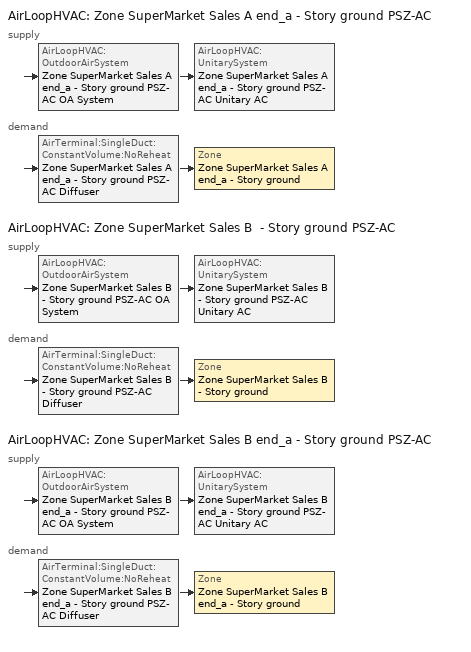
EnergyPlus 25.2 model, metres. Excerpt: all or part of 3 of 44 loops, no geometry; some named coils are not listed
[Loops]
AirLoopHVAC 'Zone SuperMarket Sales A end_a - Story ground PSZ-AC'
 supply: AirLoopHVAC:OutdoorAirSystem 'Zone SuperMarket Sales A end_a - Story ground PSZ-AC OA System' > AirLoopHVAC:UnitarySystem 'Zone SuperMarket Sales A end_a - Story ground PSZ-AC Unitary AC'
 demand: AirTerminal:SingleDuct:ConstantVolume:NoReheat 'Zone SuperMarket Sales A end_a - Story ground PSZ-AC Diffuser' > Zone 'Zone SuperMarket Sales A end_a - Story ground'
AirLoopHVAC 'Zone SuperMarket Sales B  - Story ground PSZ-AC'
 supply: AirLoopHVAC:OutdoorAirSystem 'Zone SuperMarket Sales B  - Story ground PSZ-AC OA System' > AirLoopHVAC:UnitarySystem 'Zone SuperMarket Sales B  - Story ground PSZ-AC Unitary AC'
 demand: AirTerminal:SingleDuct:ConstantVolume:NoReheat 'Zone SuperMarket Sales B  - Story ground PSZ-AC Diffuser' > Zone 'Zone SuperMarket Sales B  - Story ground'
AirLoopHVAC 'Zone SuperMarket Sales B end_a - Story ground PSZ-AC'
 supply: AirLoopHVAC:OutdoorAirSystem 'Zone SuperMarket Sales B end_a - Story ground PSZ-AC OA System' > AirLoopHVAC:UnitarySystem 'Zone SuperMarket Sales B end_a - Story ground PSZ-AC Unitary AC'
 demand: AirTerminal:SingleDuct:ConstantVolume:NoReheat 'Zone SuperMarket Sales B end_a - Story ground PSZ-AC Diffuser' > Zone 'Zone SuperMarket Sales B end_a - Story ground'
[ZoneControl:Thermostat] Temperature Difference Between Cutout And Setpoint {deltaC}=0
Name | Zone or ZoneList | Control Type Schedule | Control 1
Zone SuperMarket Sales A end_a - Story ground Thermostat | Zone SuperMarket Sales A end_a - Story ground | Zone SuperMarket Sales A end_a - Story ground Thermostat Schedule | SuperMarket Sales - 90.1-2019 Thermostat 4
Zone SuperMarket Sales B  - Story ground Thermostat | Zone SuperMarket Sales B  - Story ground | Zone SuperMarket Sales B  - Story ground Thermostat Schedule | SuperMarket Sales - 90.1-2019 Thermostat
Zone SuperMarket Sales B end_a - Story ground Thermostat | Zone SuperMarket Sales B end_a - Story ground | Zone SuperMarket Sales B end_a - Story ground Thermostat Schedule | SuperMarket Sales - 90.1-2019 Thermostat 5
[ThermostatSetpoint:DualSetpoint] Heating Setpoint Temperature Schedule=SuperMarket HtgSetp_Enduse; Cooling Setpoint Temperature Schedule=SuperMarket ClgSetp_Enduse
SuperMarket Sales - 90.1-2019 Thermostat 4; SuperMarket Sales - 90.1-2019 Thermostat; SuperMarket Sales - 90.1-2019 Thermostat 5
[AirTerminal:SingleDuct:ConstantVolume:NoReheat] Availability Schedule=Always On Discrete; Maximum Air Flow Rate {m3/s}=AutoSize
Zone SuperMarket Sales A end_a - Story ground PSZ-AC Diffuser; Zone SuperMarket Sales B  - Story ground PSZ-AC Diffuser; Zone SuperMarket Sales B end_a - Story ground PSZ-AC Diffuser
[Zone equipment]
Zone SuperMarket Sales A end_a - Story ground: Zone SuperMarket Sales A end_a - Story ground PSZ-AC Diffuser
Zone SuperMarket Sales B  - Story ground: Zone SuperMarket Sales B  - Story ground PSZ-AC Diffuser
Zone SuperMarket Sales B end_a - Story ground: Zone SuperMarket Sales B end_a - Story ground PSZ-AC Diffuser
[Sizing:Zone] Zone Cooling Design Supply Air Temperature Input Method=SupplyAirTemperature; Zone Cooling Design Supply Air Temperature {C}=12.7778; Zone Cooling Design Supply Air Temperature Difference {deltaC}=11.11; Zone Heating Design Supply Air Temperature Input Method=SupplyAirTemperature; Zone Heating Design Supply Air Temperature {C}=50; Zone Heating Design Supply Air Temperature Difference {deltaC}=11.11; Zone Cooling Design Supply Air Humidity Ratio {kgWater/kgDryAir}=0.0085; Zone Heating Design Supply Air Humidity Ratio {kgWater/kgDryAir}=0.008; Design Specification Outdoor Air Object=SuperMarket Sales Ventilation; Cooling Design Air Flow Method=DesignDay; Cooling Design Air Flow Rate {m3/s}=0; Cooling Minimum Air Flow per Zone Floor Area {m3/s-m2}=0.000762; Cooling Minimum Air Flow {m3/s}=0; Cooling Minimum Air Flow Fraction=0; Heating Design Air Flow Method=DesignDay; Heating Design Air Flow Rate {m3/s}=0; Heating Maximum Air Flow per Zone Floor Area {m3/s-m2}=0.002032; Heating Maximum Air Flow {m3/s}=0.141576; Heating Maximum Air Flow Fraction=1; Account for Dedicated Outdoor Air System=No; Zone Load Sizing Method=Sensible Load Only No Latent Load; Zone Latent Cooling Design Supply Air Humidity Ratio Input Method=HumidityRatioDifference; Zone Cooling Design Supply Air Humidity Ratio Difference {kgWater/kgDryAir}=0.005; Zone Latent Heating Design Supply Air Humidity Ratio Input Method=HumidityRatioDifference; Zone Humidification Design Supply Air Humidity Ratio Difference {kgWater/kgDryAir}=0.005; Type of Space Sum to Use=Coincident; Heating Coil Sizing Method=None; Maximum Heating Capacity To Cooling Load Sizing Ratio {W/W}=1
Zone SuperMarket Sales A end_a - Story ground; Zone SuperMarket Sales B  - Story ground; Zone SuperMarket Sales B end_a - Story ground
[DesignSpecification:OutdoorAir]
SuperMarket Sales Ventilation: Outdoor Air Method=Sum; Outdoor Air Flow per Person {m3/s-person}=0.00353961; Outdoor Air Flow per Zone Floor Area {m3/s-m2}=0.0003048; Outdoor Air Flow per Zone {m3/s}=0; Outdoor Air Flow Air Changes per Hour {1/hr}=0
[AirLoopHVAC] Design Supply Air Flow Rate {m3/s}=AutoSize; Design Return Air Flow Fraction of Supply Air Flow=1
Zone SuperMarket Sales A end_a - Story ground PSZ-AC; Zone SuperMarket Sales B  - Story ground PSZ-AC; Zone SuperMarket Sales B end_a - Story ground PSZ-AC
[Sizing:System] Type of Load to Size On=Sensible; Design Outdoor Air Flow Rate {m3/s}=Autosize; Central Heating Maximum System Air Flow Ratio=1; Preheat Design Temperature {C}=7.22222; Preheat Design Humidity Ratio {kgWater/kgDryAir}=0.008; Precool Design Temperature {C}=12.7778; Precool Design Humidity Ratio {kgWater/kgDryAir}=0.008; Central Cooling Design Supply Air Temperature {C}=12.7778; Central Heating Design Supply Air Temperature {C}=50; Type of Zone Sum to Use=Coincident; 100% Outdoor Air in Cooling=No; 100% Outdoor Air in Heating=No; Central Cooling Design Supply Air Humidity Ratio {kgWater/kgDryAir}=0.0085; Central Heating Design Supply Air Humidity Ratio {kgWater/kgDryAir}=0.008; Cooling Supply Air Flow Rate Method=DesignDay; Cooling Supply Air Flow Rate {m3/s}=0; Cooling Supply Air Flow Rate Per Floor Area {m3/s-m2}=0.00996765; Cooling Fraction of Autosized Cooling Supply Air Flow Rate=1; Cooling Supply Air Flow Rate Per Unit Cooling Capacity {m3/s-W}=3.94755e-05; Heating Supply Air Flow Rate Method=DesignDay; Heating Supply Air Flow Rate {m3/s}=0; Heating Supply Air Flow Rate Per Floor Area {m3/s-m2}=0.00996765; Heating Fraction of Autosized Heating Supply Air Flow Rate=1; Heating Fraction of Autosized Cooling Supply Air Flow Rate=1; Heating Supply Air Flow Rate Per Unit Heating Capacity {m3/s-W}=3.15882e-05; System Outdoor Air Method=ZoneSum; Zone Maximum Outdoor Air Fraction=1; Cooling Design Capacity Method=CoolingDesignCapacity; Cooling Design Capacity {W}=Autosize; Cooling Design Capacity Per Floor Area {W/m2}=234.7; Fraction of Autosized Cooling Design Capacity=1; Heating Design Capacity Method=HeatingDesignCapacity; Heating Design Capacity {W}=Autosize; Heating Design Capacity Per Floor Area {W/m2}=157; Fraction of Autosized Heating Design Capacity=1; Central Cooling Capacity Control Method=OnOff; Occupant Diversity=Autosize; Heating Coil Sizing Method=None; Maximum Heating Capacity To Cooling Capacity Sizing Ratio {W/W}=1
Zone SuperMarket Sales A end_a - Story ground PSZ-AC; Zone SuperMarket Sales B  - Story ground PSZ-AC; Zone SuperMarket Sales B end_a - Story ground PSZ-AC
[Controller:OutdoorAir] Minimum Outdoor Air Flow Rate {m3/s}=Autosize; Maximum Outdoor Air Flow Rate {m3/s}=Autosize; Economizer Control Action Type=ModulateFlow; Lockout Type=LockoutWithHeating; Minimum Limit Type=FixedMinimum; High Humidity Control=No; High Humidity Outdoor Air Flow Ratio=1; Control High Indoor Humidity Based on Outdoor Humidity Ratio=Yes; Economizer Operation Staging=InterlockedWithMechanicalCooling
Name | Economizer Control Type | Economizer Maximum Limit Dry-Bulb Temperature {C} | Economizer Maximum Limit Enthalpy {J/kg} | Minimum Outdoor Air Schedule | Maximum Fraction of Outdoor Air Schedule | Mechanical Ventilation Controller | Heat Recovery Bypass Control Type
Zone SuperMarket Sales A end_a - Story ground PSZ-AC OA System Controller | NoEconomizer | 28 | 64000 | Zone SuperMarket Sales A end_a - Story ground PSZ-AC Occ Sch | ems_Zone_SuperMarket_Sales_A_end_a___Story_ground_PSZ_AC_maxOASch | Controller Mechanical Ventilation 30 | BypassWhenWithinEconomizerLimits
Zone SuperMarket Sales B  - Story ground PSZ-AC OA System Controller | DifferentialDryBulb |  |  | Zone SuperMarket Sales B  - Story ground PSZ-AC Occ Sch | ems_Zone_SuperMarket_Sales_B____Story_ground_PSZ_AC_maxOASch | Controller Mechanical Ventilation 31 | BypassWhenOAFlowGreaterThanMinimum
Zone SuperMarket Sales B end_a - Story ground PSZ-AC OA System Controller | DifferentialDryBulb |  |  | Zone SuperMarket Sales B end_a - Story ground PSZ-AC Occ Sch | ems_Zone_SuperMarket_Sales_B_end_a___Story_ground_PSZ_AC_maxOASch | Controller Mechanical Ventilation 28 | BypassWhenWithinEconomizerLimits
[Controller:MechanicalVentilation] Demand Controlled Ventilation=No; System Outdoor Air Method=ZoneSum; Design Specification Outdoor Air Object Name 1=SuperMarket Sales Ventilation
Name | Availability Schedule | Zone or ZoneList Name 1
Controller Mechanical Ventilation 30 | Zone SuperMarket Sales A end_a - Story ground PSZ-AC Occ Sch | Zone SuperMarket Sales A end_a - Story ground
Controller Mechanical Ventilation 31 | Zone SuperMarket Sales B  - Story ground PSZ-AC Occ Sch | Zone SuperMarket Sales B  - Story ground
Controller Mechanical Ventilation 28 | Zone SuperMarket Sales B end_a - Story ground PSZ-AC Occ Sch | Zone SuperMarket Sales B end_a - Story ground
[SetpointManager:MixedAir] Control Variable=Temperature
Name | Setpoint Node or NodeList
Zone SuperMarket Sales A end_a - Story ground PSZ-AC Mixed Air Node OS Default SPM | Zone SuperMarket Sales A end_a - Story ground PSZ-AC Mixed Air Node
Zone SuperMarket Sales B  - Story ground PSZ-AC Mixed Air Node OS Default SPM | Zone SuperMarket Sales B  - Story ground PSZ-AC Mixed Air Node
Zone SuperMarket Sales B end_a - Story ground PSZ-AC Mixed Air Node OS Default SPM | Zone SuperMarket Sales B end_a - Story ground PSZ-AC Mixed Air Node
[AirLoopHVAC:UnitarySystem] Control Type=Load; Dehumidification Control Type=None; Availability Schedule=Always On Discrete; Fan Placement=DrawThrough; DX Heating Coil Sizing Ratio=1; Use DOAS DX Cooling Coil=No; Minimum Supply Air Temperature {C}=2; Latent Load Control=SensibleOnlyLoadControl; Cooling Supply Air Flow Rate Method=SupplyAirFlowRate; Cooling Supply Air Flow Rate {m3/s}=Autosize; Heating Supply Air Flow Rate Method=SupplyAirFlowRate; Heating Supply Air Flow Rate {m3/s}=Autosize; No Load Supply Air Flow Rate Method=None; No Load Supply Air Flow Rate Control Set To Low Speed=Yes; Maximum Supply Air Temperature {C}=80; Maximum Outdoor Dry-Bulb Temperature for Supplemental Heater Operation {C}=21; Ancillary On-Cycle Electric Power {W}=0; Ancillary Off-Cycle Electric Power {W}=0
Name | Controlling Zone or Thermostat Location | Supply Fan | Supply Air Fan Operating Mode Schedule | Heating Coil | Cooling Coil | Supplemental Heating Coil
Zone SuperMarket Sales A end_a - Story ground PSZ-AC Unitary AC | Zone SuperMarket Sales A end_a - Story ground | Zone SuperMarket Sales A end_a - Story ground PSZ-AC Fan | Zone SuperMarket Sales A end_a - Story ground PSZ-AC Occ Sch | Zone SuperMarket Sales A end_a - Story ground PSZ-AC Water Htg Coil | Zone SuperMarket Sales A end_a - Story ground PSZ-AC 1spd DX AC Clg Coil 12kBtu/hr 13.4SEER | Zone SuperMarket Sales A end_a - Story ground PSZ-AC Electric Backup Htg Coil
Zone SuperMarket Sales B  - Story ground PSZ-AC Unitary AC | Zone SuperMarket Sales B  - Story ground | Zone SuperMarket Sales B  - Story ground PSZ-AC Fan | Zone SuperMarket Sales B  - Story ground PSZ-AC Occ Sch | Zone SuperMarket Sales B  - Story ground PSZ-AC Water Htg Coil | Zone SuperMarket Sales B  - Story ground PSZ-AC 1spd DX AC Clg Coil 273kBtu/hr 13IEER | Zone SuperMarket Sales B  - Story ground PSZ-AC Electric Backup Htg Coil
Zone SuperMarket Sales B end_a - Story ground PSZ-AC Unitary AC | Zone SuperMarket Sales B end_a - Story ground | Zone SuperMarket Sales B end_a - Story ground PSZ-AC Fan | Zone SuperMarket Sales B end_a - Story ground PSZ-AC Occ Sch | Zone SuperMarket Sales B end_a - Story ground PSZ-AC Water Htg Coil | Zone SuperMarket Sales B end_a - Story ground PSZ-AC 1spd DX AC Clg Coil 87kBtu/hr 14.6IEER | Zone SuperMarket Sales B end_a - Story ground PSZ-AC Electric Backup Htg Coil
[Fan:OnOff] Availability Schedule=Always On Discrete; Pressure Rise {Pa}=622.722; Maximum Flow Rate {m3/s}=Autosize; Motor In Airstream Fraction=1
Name | Fan Total Efficiency | Motor Efficiency | Fan Power Ratio Function of Speed Ratio Curve | Fan Efficiency Ratio Function of Speed Ratio Curve
Zone SuperMarket Sales A end_a - Story ground PSZ-AC Fan | 0.55575 | 0.855 | Fan On Off Power Curve 29 | Fan On Off Efficiency Curve 29
Zone SuperMarket Sales B  - Story ground PSZ-AC Fan | 0.58175 | 0.895 | Fan On Off Power Curve 30 | Fan On Off Efficiency Curve 30
Zone SuperMarket Sales B end_a - Story ground PSZ-AC Fan | 0.56225 | 0.865 | Fan On Off Power Curve 27 | Fan On Off Efficiency Curve 27
[Coil:Cooling:DX:SingleSpeed] Availability Schedule=Always On Discrete; Gross Rated Total Cooling Capacity {W}=Autosize; Gross Rated Sensible Heat Ratio=Autosize; Rated Air Flow Rate {m3/s}=Autosize; Rated Evaporator Fan Power Per Volume Flow Rate 2017 {W/(m3/s)}=773.3; Rated Evaporator Fan Power Per Volume Flow Rate 2023 {W/(m3/s)}=934.4; Total Cooling Capacity Function of Temperature Curve=CoilClgDXQRatio_fTwbToadbSI; Total Cooling Capacity Function of Flow Fraction Curve=CoilClgDXSnglQRatio_fCFMRatio; Energy Input Ratio Function of Temperature Curve=CoilClgDXEIRRatio_fTwbToadbSI; Energy Input Ratio Function of Flow Fraction Curve=CoilClgDXSnglEIRRatio_fCFMRatio; Part Load Fraction Correlation Curve=CoilClgDXEIRRatio_fQFrac; Minimum Outdoor Dry-Bulb Temperature for Compressor Operation {C}=-25; Nominal Time for Condensate Removal to Begin {s}=0; Ratio of Initial Moisture Evaporation Rate and Steady State Latent Capacity=0; Maximum Cycling Rate {cycles/hr}=0; Latent Capacity Time Constant {s}=0; Condenser Type=AirCooled; Evaporative Condenser Effectiveness=0.9; Evaporative Condenser Air Flow Rate {m3/s}=Autosize; Evaporative Condenser Pump Rated Power Consumption {W}=Autosize; Crankcase Heater Capacity {W}=0; Maximum Outdoor Dry-Bulb Temperature for Crankcase Heater Operation {C}=10; Basin Heater Capacity {W/K}=0; Basin Heater Setpoint Temperature {C}=2
Name | Gross Rated Cooling COP {W/W}
Zone SuperMarket Sales A end_a - Story ground PSZ-AC 1spd DX AC Clg Coil 12kBtu/hr 13.4SEER | 3.721984
Zone SuperMarket Sales B  - Story ground PSZ-AC 1spd DX AC Clg Coil 273kBtu/hr 13IEER | 3.59497
Zone SuperMarket Sales B end_a - Story ground PSZ-AC 1spd DX AC Clg Coil 87kBtu/hr 14.6IEER | 3.62155
[Coil:Heating:Electric] Availability Schedule=Always On Discrete; Efficiency=1; Nominal Capacity {W}=Autosize
Zone SuperMarket Sales A end_a - Story ground PSZ-AC Electric Backup Htg Coil; Zone SuperMarket Sales B  - Story ground PSZ-AC Electric Backup Htg Coil; Zone SuperMarket Sales B end_a - Story ground PSZ-AC Electric Backup Htg Coil
[SetpointManager:SingleZone:Reheat] Control Variable=Temperature; Minimum Supply Air Temperature {C}=12.7778; Maximum Supply Air Temperature {C}=50
Name | Control Zone | Setpoint Node or NodeList
Zone SuperMarket Sales A end_a - Story ground Setpoint Manager SZ Reheat | Zone SuperMarket Sales A end_a - Story ground | Zone SuperMarket Sales A end_a - Story ground PSZ-AC Supply Outlet Node
Zone SuperMarket Sales B  - Story ground Setpoint Manager SZ Reheat | Zone SuperMarket Sales B  - Story ground | Zone SuperMarket Sales B  - Story ground PSZ-AC Supply Outlet Node
Zone SuperMarket Sales B end_a - Story ground Setpoint Manager SZ Reheat | Zone SuperMarket Sales B end_a - Story ground | Zone SuperMarket Sales B end_a - Story ground PSZ-AC Supply Outlet Node
[HeatExchanger:AirToAir:SensibleAndLatent]
Zone SuperMarket Sales B  - Story ground PSZ-AC ERV: Availability Schedule=Always On Discrete; Nominal Supply Air Flow Rate {m3/s}=Autosize; Sensible Effectiveness at 100% Heating Air Flow=0.5; Latent Effectiveness at 100% Heating Air Flow=0.5; Sensible Effectiveness at 100% Cooling Air Flow=0.5; Latent Effectiveness at 100% Cooling Air Flow=0.5; Nominal Electric Power {W}=793.472; Supply Air Outlet Temperature Control=Yes; Heat Exchanger Type=Rotary; Frost Control Type=ExhaustOnly; Threshold Temperature {C}=-23.3; Initial Defrost Time Fraction=0.167; Rate of Defrost Time Fraction Increase {1/K}=1.44; Economizer Lockout=Yes; Sensible Effectiveness of Heating Air Flow Curve=Zone SuperMarket Sales B  - Story ground PSZ-AC ERV_SensHeatEff 1; Latent Effectiveness of Heating Air Flow Curve=Zone SuperMarket Sales B  - Story ground PSZ-AC ERV_LatHeatEff 1; Sensible Effectiveness of Cooling Air Flow Curve=Zone SuperMarket Sales B  - Story ground PSZ-AC ERV_SensCoolEff 1; Latent Effectiveness of Cooling Air Flow Curve=Zone SuperMarket Sales B  - Story ground PSZ-AC ERV_LatCoolEff 1
[SetpointManager:OutdoorAirPretreat]
Setpoint Manager Outdoor Air Pretreat 2: Control Variable=Temperature; Minimum Setpoint Temperature {C}=-99; Maximum Setpoint Temperature {C}=99; Minimum Setpoint Humidity Ratio {kgWater/kgDryAir}=1e-05; Maximum Setpoint Humidity Ratio {kgWater/kgDryAir}=1
[Refrigeration:Case] Availability Schedule=Always On Discrete; Zone=Zone SuperMarket Sales B  - Story ground; Rated Ambient Temperature {C}=23.8889; Rated Ambient Relative Humidity {percent}=55; Rated Runtime Fraction=0.85; Latent Case Credit Curve Type=DewpointMethod; Case Lighting Schedule=Always On Discrete; Fraction of Lighting Energy to Case=0.5; Minimum Anti-Sweat Heater Power per Unit Length {W/m}=0; Humidity at Zero Anti-Sweat Heater Energy {percent}=0; Case Height {m}=1.5; Under Case HVAC Return Air Fraction=0; Average Refrigerant Charge Inventory {kg/m}=0
Name | Rated Total Cooling Capacity per Unit Length {W/m} | Rated Latent Heat Ratio | Case Length {m} | Case Operating Temperature {C} | Latent Case Credit Curve | Standard Case Fan Power per Unit Length {W/m} | Operating Case Fan Power per Unit Length {W/m} | Standard Case Lighting Power per Unit Length {W/m} | Installed Case Lighting Power per Unit Length {W/m} | Case Anti-Sweat Heater Power per Unit Length {W/m} | Anti-Sweat Heater Control Type | Fraction of Anti-Sweat Heater Energy to Case | Case Defrost Power per Unit Length {W/m} | Case Defrost Type | Case Defrost Schedule | Case Defrost Drip-Down Schedule | Defrost Energy Correction Curve Type | Defrost Energy Correction Curve | Case Credit Fraction Schedule | Design Evaporator Temperature or Brine Inlet Temperature {C}
Coffin - Frozen Food | 206.7 | 0.2 | 21.9256 | -21.7 | Coffin Latent Curve | 6.6 | 6.6 | 15.3 | 15.3 | 16.9 | Constant | 0.7 | 786 | ElectricWithTemperatureTermination | Coffin - Frozen Food Defrost | Coffin - Frozen Food Dripdown | DewpointMethod | Coffin Defrost Curve | Coffin - Frozen Food Case Credit | -24.4
Coffin - Ice Cream | 240.4 | 0.2 | 5.48141 | -28.3 | Coffin Latent Curve | 6.6 | 6.6 | 17.6 | 17.6 | 13.1 | Constant | 0.7 | 745 | ElectricWithTemperatureTermination | Coffin - Ice Cream Defrost | Coffin - Ice Cream Dripdown | DewpointMethod | Coffin Defrost Curve | Coffin - Ice Cream Case Credit | -31.1
Reach-in - Ice Cream | 473.9 | 0.1 | 51.2512 | -23.9 | Glass Door Latent Curve | 32.5 | 32.5 | 25.8 | 25.8 | 139.4 | Constant | 0.7 | 955.4 | ElectricWithTemperatureTermination | Reach-in - Ice Cream Defrost | Reach-in - Ice Cream Dripdown | DewpointMethod | Glass Door Defrost Curve | Reach-in - Ice Cream Case Credit | -27.2
Reach-in - Frozen Food | 438.9 | 0.1 | 14.2517 | -20 | Glass Door Latent Curve | 32.5 | 32.5 | 25.8 | 25.8 | 139.4 | Constant | 0.7 | 955.4 | ElectricWithTemperatureTermination | Reach-in - Frozen Food Defrost | Reach-in - Frozen Food Dripdown | DewpointMethod | Glass Door Defrost Curve | Reach-in - Frozen Food Case Credit | -23.9
Reach-in - Dairy Deli Beverage Case | 282.1 | 0.2 | 87.7026 | 1.4 | Glass Door Latent Curve | 21.3 | 21.3 | 22.7 | 22.7 | 56.6 | Constant | 0.7 | 0 | OffCycle | Always On Discrete |  | None |  | Reach-in - Dairy Deli Beverage Case Case Credit | -1.1
Service - Meat Deli Bakery | 317.3 | 0.1 | 23.296 | -2.2 | Glass Door Latent Curve | 12.6 | 12.6 | 17 | 17 | 0 | None | 1 | 0 | OffCycle | Always On Discrete |  | None |  | Service - Meat Deli Bakery Case Credit | -6.7
Island - Deli Produce | 372.6 | 0.2 | 4.93327 | -1.1 | Coffin Latent Curve | 7.6 | 7.6 | 9.8 | 9.8 | 13.1 | Constant | 0.7 | 656.2 | ElectricWithTemperatureTermination | Island - Deli Produce Defrost | Island - Deli Produce Dripdown | DewpointMethod | Coffin Defrost Curve | Island - Deli Produce Case Credit | -3.6
Vertical Open - All | 1187.6 | 0.3 | 22.4738 | 0.6 | Open Latent Curve | 14.5 | 14.5 | 18.9 | 18.9 | 0 | None | 1 | 0 | OffCycle | Always On Discrete |  | None |  | Vertical Open - All Case Credit | -2.2
[Schedule:Day:Interval]
SuperMarket HtgSetp_Enduse Default|Wknd|Wkdy Day; SuperMarket HtgSetp_Enduse Default; SuperMarket HtgSetp_Enduse Summer Design Day; SuperMarket HtgSetp_Enduse Winter Design Day: No, 24:00, 19.5
SuperMarket ClgSetp_Enduse Default|Wknd|Wkdy Day; SuperMarket ClgSetp_Enduse Default; SuperMarket ClgSetp_Enduse Summer Design Day; SuperMarket ClgSetp_Enduse Winter Design Day: No, 24:00, 22.75
Coffin - Frozen Food Case Credit Default; Coffin - Ice Cream Case Credit Default; Island - Deli Produce Case Credit Default; Reach-in - Dairy Deli Beverage Case Case Credit Default; Reach-in - Frozen Food Case Credit Default; Reach-in - Ice Cream Case Credit Default; Service - Meat Deli Bakery Case Credit Default; Vertical Open - All Case Credit Default; Zone SuperMarket Sales A end_a - Story ground PSZ-AC Occ Sch Summer Design Day; Zone SuperMarket Sales A end_a - Story ground PSZ-AC Occ Sch Winter Design Day; Zone SuperMarket Sales B  - Story ground PSZ-AC Occ Sch Summer Design Day; Zone SuperMarket Sales B  - Story ground PSZ-AC Occ Sch Winter Design Day; Zone SuperMarket Sales B end_a - Story ground PSZ-AC Occ Sch Summer Design Day; Zone SuperMarket Sales B end_a - Story ground PSZ-AC Occ Sch Winter Design Day: No, 24:00, 1
Coffin - Frozen Food Defrost Default: No, 00:49, 1, 24:00, 0
Coffin - Frozen Food Dripdown Default: No, 00:49, 0, 00:54, 1, 24:00, 0
Coffin - Ice Cream Defrost Default: No, 01:00, 0, 01:59, 1, 24:00, 0
Coffin - Ice Cream Dripdown Default: No, 01:59, 0, 02:04, 1, 24:00, 0
ems_Zone_SuperMarket_Sales_A_end_a___Story_ground_PSZ_AC_maxOASch_Default; ems_Zone_SuperMarket_Sales_B_end_a___Story_ground_PSZ_AC_maxOASch_Default; ems_Zone_SuperMarket_Sales_B____Story_ground_PSZ_AC_maxOASch_Default: No, 24:00, 0.75
Island - Deli Produce Defrost Default: No, 06:00, 0, 06:48, 1, 24:00, 0
Island - Deli Produce Dripdown Default: No, 06:48, 0, 06:53, 1, 24:00, 0
Reach-in - Frozen Food Defrost Default: No, 03:00, 0, 03:46, 1, 24:00, 0
Reach-in - Frozen Food Dripdown Default: No, 03:46, 0, 03:51, 1, 24:00, 0
Reach-in - Ice Cream Defrost Default: No, 02:00, 0, 02:46, 1, 24:00, 0
Reach-in - Ice Cream Dripdown Default: No, 02:46, 0, 02:51, 1, 24:00, 0
Schedule Day 101; Schedule Day 103; Schedule Day 105: No, 07:00, 0, 21:00, 1, 24:00, 0
Schedule Day 102; Schedule Day 104; Schedule Day 106: No, 08:00, 0, 19:00, 1, 24:00, 0
Zone SuperMarket Sales A end_a - Story ground PSZ-AC Occ Sch Default; Zone SuperMarket Sales B  - Story ground PSZ-AC Occ Sch Default; Zone SuperMarket Sales B end_a - Story ground PSZ-AC Occ Sch Default: No, 08:00, 0, 22:00, 1, 24:00, 0
[Schedule:Week:Daily]
SuperMarket HtgSetp_Enduse Week Rule - Jan1-Dec31: SuperMarket HtgSetp_Enduse Default|Wknd|Wkdy Day, SuperMarket HtgSetp_Enduse Default|Wknd|Wkdy Day, SuperMarket HtgSetp_Enduse Default|Wknd|Wkdy Day, SuperMarket HtgSetp_Enduse Default|Wknd|Wkdy Day, SuperMarket HtgSetp_Enduse Default|Wknd|Wkdy Day, SuperMarket HtgSetp_Enduse Default|Wknd|Wkdy Day, SuperMarket HtgSetp_Enduse Default|Wknd|Wkdy Day, SuperMarket HtgSetp_Enduse Default, SuperMarket HtgSetp_Enduse Summer Design Day, SuperMarket HtgSetp_Enduse Winter Design Day, SuperMarket HtgSetp_Enduse Default, SuperMarket HtgSetp_Enduse Default
SuperMarket ClgSetp_Enduse Week Rule - Jan1-Dec31: SuperMarket ClgSetp_Enduse Default|Wknd|Wkdy Day, SuperMarket ClgSetp_Enduse Default|Wknd|Wkdy Day, SuperMarket ClgSetp_Enduse Default|Wknd|Wkdy Day, SuperMarket ClgSetp_Enduse Default|Wknd|Wkdy Day, SuperMarket ClgSetp_Enduse Default|Wknd|Wkdy Day, SuperMarket ClgSetp_Enduse Default|Wknd|Wkdy Day, SuperMarket ClgSetp_Enduse Default|Wknd|Wkdy Day, SuperMarket ClgSetp_Enduse Default, SuperMarket ClgSetp_Enduse Summer Design Day, SuperMarket ClgSetp_Enduse Winter Design Day, SuperMarket ClgSetp_Enduse Default, SuperMarket ClgSetp_Enduse Default
Coffin - Frozen Food Case Credit Week Rule - Jan1-Dec31: Coffin - Frozen Food Case Credit Default, Coffin - Frozen Food Case Credit Default, Coffin - Frozen Food Case Credit Default, Coffin - Frozen Food Case Credit Default, Coffin - Frozen Food Case Credit Default, Coffin - Frozen Food Case Credit Default, Coffin - Frozen Food Case Credit Default, Coffin - Frozen Food Case Credit Default, Coffin - Frozen Food Case Credit Default, Coffin - Frozen Food Case Credit Default, Coffin - Frozen Food Case Credit Default, Coffin - Frozen Food Case Credit Default
Coffin - Frozen Food Defrost Week Rule - Jan1-Dec31: Coffin - Frozen Food Defrost Default, Coffin - Frozen Food Defrost Default, Coffin - Frozen Food Defrost Default, Coffin - Frozen Food Defrost Default, Coffin - Frozen Food Defrost Default, Coffin - Frozen Food Defrost Default, Coffin - Frozen Food Defrost Default, Coffin - Frozen Food Defrost Default, Coffin - Frozen Food Defrost Default, Coffin - Frozen Food Defrost Default, Coffin - Frozen Food Defrost Default, Coffin - Frozen Food Defrost Default
Coffin - Frozen Food Dripdown Week Rule - Jan1-Dec31: Coffin - Frozen Food Dripdown Default, Coffin - Frozen Food Dripdown Default, Coffin - Frozen Food Dripdown Default, Coffin - Frozen Food Dripdown Default, Coffin - Frozen Food Dripdown Default, Coffin - Frozen Food Dripdown Default, Coffin - Frozen Food Dripdown Default, Coffin - Frozen Food Dripdown Default, Coffin - Frozen Food Dripdown Default, Coffin - Frozen Food Dripdown Default, Coffin - Frozen Food Dripdown Default, Coffin - Frozen Food Dripdown Default
Coffin - Ice Cream Case Credit Week Rule - Jan1-Dec31: Coffin - Ice Cream Case Credit Default, Coffin - Ice Cream Case Credit Default, Coffin - Ice Cream Case Credit Default, Coffin - Ice Cream Case Credit Default, Coffin - Ice Cream Case Credit Default, Coffin - Ice Cream Case Credit Default, Coffin - Ice Cream Case Credit Default, Coffin - Ice Cream Case Credit Default, Coffin - Ice Cream Case Credit Default, Coffin - Ice Cream Case Credit Default, Coffin - Ice Cream Case Credit Default, Coffin - Ice Cream Case Credit Default
Coffin - Ice Cream Defrost Week Rule - Jan1-Dec31: Coffin - Ice Cream Defrost Default, Coffin - Ice Cream Defrost Default, Coffin - Ice Cream Defrost Default, Coffin - Ice Cream Defrost Default, Coffin - Ice Cream Defrost Default, Coffin - Ice Cream Defrost Default, Coffin - Ice Cream Defrost Default, Coffin - Ice Cream Defrost Default, Coffin - Ice Cream Defrost Default, Coffin - Ice Cream Defrost Default, Coffin - Ice Cream Defrost Default, Coffin - Ice Cream Defrost Default
Coffin - Ice Cream Dripdown Week Rule - Jan1-Dec31: Coffin - Ice Cream Dripdown Default, Coffin - Ice Cream Dripdown Default, Coffin - Ice Cream Dripdown Default, Coffin - Ice Cream Dripdown Default, Coffin - Ice Cream Dripdown Default, Coffin - Ice Cream Dripdown Default, Coffin - Ice Cream Dripdown Default, Coffin - Ice Cream Dripdown Default, Coffin - Ice Cream Dripdown Default, Coffin - Ice Cream Dripdown Default, Coffin - Ice Cream Dripdown Default, Coffin - Ice Cream Dripdown Default
ems_Zone_SuperMarket_Sales_A_end_a___Story_ground_PSZ_AC_maxOASch Week Rule - Jan1-Dec31: ems_Zone_SuperMarket_Sales_A_end_a___Story_ground_PSZ_AC_maxOASch_Default, ems_Zone_SuperMarket_Sales_A_end_a___Story_ground_PSZ_AC_maxOASch_Default, ems_Zone_SuperMarket_Sales_A_end_a___Story_ground_PSZ_AC_maxOASch_Default, ems_Zone_SuperMarket_Sales_A_end_a___Story_ground_PSZ_AC_maxOASch_Default, ems_Zone_SuperMarket_Sales_A_end_a___Story_ground_PSZ_AC_maxOASch_Default, ems_Zone_SuperMarket_Sales_A_end_a___Story_ground_PSZ_AC_maxOASch_Default, ems_Zone_SuperMarket_Sales_A_end_a___Story_ground_PSZ_AC_maxOASch_Default, ems_Zone_SuperMarket_Sales_A_end_a___Story_ground_PSZ_AC_maxOASch_Default, ems_Zone_SuperMarket_Sales_A_end_a___Story_ground_PSZ_AC_maxOASch_Default, ems_Zone_SuperMarket_Sales_A_end_a___Story_ground_PSZ_AC_maxOASch_Default, ems_Zone_SuperMarket_Sales_A_end_a___Story_ground_PSZ_AC_maxOASch_Default, ems_Zone_SuperMarket_Sales_A_end_a___Story_ground_PSZ_AC_maxOASch_Default
ems_Zone_SuperMarket_Sales_B_end_a___Story_ground_PSZ_AC_maxOASch Week Rule - Jan1-Dec31: ems_Zone_SuperMarket_Sales_B_end_a___Story_ground_PSZ_AC_maxOASch_Default, ems_Zone_SuperMarket_Sales_B_end_a___Story_ground_PSZ_AC_maxOASch_Default, ems_Zone_SuperMarket_Sales_B_end_a___Story_ground_PSZ_AC_maxOASch_Default, ems_Zone_SuperMarket_Sales_B_end_a___Story_ground_PSZ_AC_maxOASch_Default, ems_Zone_SuperMarket_Sales_B_end_a___Story_ground_PSZ_AC_maxOASch_Default, ems_Zone_SuperMarket_Sales_B_end_a___Story_ground_PSZ_AC_maxOASch_Default, ems_Zone_SuperMarket_Sales_B_end_a___Story_ground_PSZ_AC_maxOASch_Default, ems_Zone_SuperMarket_Sales_B_end_a___Story_ground_PSZ_AC_maxOASch_Default, ems_Zone_SuperMarket_Sales_B_end_a___Story_ground_PSZ_AC_maxOASch_Default, ems_Zone_SuperMarket_Sales_B_end_a___Story_ground_PSZ_AC_maxOASch_Default, ems_Zone_SuperMarket_Sales_B_end_a___Story_ground_PSZ_AC_maxOASch_Default, ems_Zone_SuperMarket_Sales_B_end_a___Story_ground_PSZ_AC_maxOASch_Default
ems_Zone_SuperMarket_Sales_B____Story_ground_PSZ_AC_maxOASch Week Rule - Jan1-Dec31: ems_Zone_SuperMarket_Sales_B____Story_ground_PSZ_AC_maxOASch_Default, ems_Zone_SuperMarket_Sales_B____Story_ground_PSZ_AC_maxOASch_Default, ems_Zone_SuperMarket_Sales_B____Story_ground_PSZ_AC_maxOASch_Default, ems_Zone_SuperMarket_Sales_B____Story_ground_PSZ_AC_maxOASch_Default, ems_Zone_SuperMarket_Sales_B____Story_ground_PSZ_AC_maxOASch_Default, ems_Zone_SuperMarket_Sales_B____Story_ground_PSZ_AC_maxOASch_Default, ems_Zone_SuperMarket_Sales_B____Story_ground_PSZ_AC_maxOASch_Default, ems_Zone_SuperMarket_Sales_B____Story_ground_PSZ_AC_maxOASch_Default, ems_Zone_SuperMarket_Sales_B____Story_ground_PSZ_AC_maxOASch_Default, ems_Zone_SuperMarket_Sales_B____Story_ground_PSZ_AC_maxOASch_Default, ems_Zone_SuperMarket_Sales_B____Story_ground_PSZ_AC_maxOASch_Default, ems_Zone_SuperMarket_Sales_B____Story_ground_PSZ_AC_maxOASch_Default
Island - Deli Produce Case Credit Week Rule - Jan1-Dec31: Island - Deli Produce Case Credit Default, Island - Deli Produce Case Credit Default, Island - Deli Produce Case Credit Default, Island - Deli Produce Case Credit Default, Island - Deli Produce Case Credit Default, Island - Deli Produce Case Credit Default, Island - Deli Produce Case Credit Default, Island - Deli Produce Case Credit Default, Island - Deli Produce Case Credit Default, Island - Deli Produce Case Credit Default, Island - Deli Produce Case Credit Default, Island - Deli Produce Case Credit Default
Island - Deli Produce Defrost Week Rule - Jan1-Dec31: Island - Deli Produce Defrost Default, Island - Deli Produce Defrost Default, Island - Deli Produce Defrost Default, Island - Deli Produce Defrost Default, Island - Deli Produce Defrost Default, Island - Deli Produce Defrost Default, Island - Deli Produce Defrost Default, Island - Deli Produce Defrost Default, Island - Deli Produce Defrost Default, Island - Deli Produce Defrost Default, Island - Deli Produce Defrost Default, Island - Deli Produce Defrost Default
Island - Deli Produce Dripdown Week Rule - Jan1-Dec31: Island - Deli Produce Dripdown Default, Island - Deli Produce Dripdown Default, Island - Deli Produce Dripdown Default, Island - Deli Produce Dripdown Default, Island - Deli Produce Dripdown Default, Island - Deli Produce Dripdown Default, Island - Deli Produce Dripdown Default, Island - Deli Produce Dripdown Default, Island - Deli Produce Dripdown Default, Island - Deli Produce Dripdown Default, Island - Deli Produce Dripdown Default, Island - Deli Produce Dripdown Default
Reach-in - Dairy Deli Beverage Case Case Credit Week Rule - Jan1-Dec31: Reach-in - Dairy Deli Beverage Case Case Credit Default, Reach-in - Dairy Deli Beverage Case Case Credit Default, Reach-in - Dairy Deli Beverage Case Case Credit Default, Reach-in - Dairy Deli Beverage Case Case Credit Default, Reach-in - Dairy Deli Beverage Case Case Credit Default, Reach-in - Dairy Deli Beverage Case Case Credit Default, Reach-in - Dairy Deli Beverage Case Case Credit Default, Reach-in - Dairy Deli Beverage Case Case Credit Default, Reach-in - Dairy Deli Beverage Case Case Credit Default, Reach-in - Dairy Deli Beverage Case Case Credit Default, Reach-in - Dairy Deli Beverage Case Case Credit Default, Reach-in - Dairy Deli Beverage Case Case Credit Default
Reach-in - Frozen Food Case Credit Week Rule - Jan1-Dec31: Reach-in - Frozen Food Case Credit Default, Reach-in - Frozen Food Case Credit Default, Reach-in - Frozen Food Case Credit Default, Reach-in - Frozen Food Case Credit Default, Reach-in - Frozen Food Case Credit Default, Reach-in - Frozen Food Case Credit Default, Reach-in - Frozen Food Case Credit Default, Reach-in - Frozen Food Case Credit Default, Reach-in - Frozen Food Case Credit Default, Reach-in - Frozen Food Case Credit Default, Reach-in - Frozen Food Case Credit Default, Reach-in - Frozen Food Case Credit Default
Reach-in - Frozen Food Defrost Week Rule - Jan1-Dec31: Reach-in - Frozen Food Defrost Default, Reach-in - Frozen Food Defrost Default, Reach-in - Frozen Food Defrost Default, Reach-in - Frozen Food Defrost Default, Reach-in - Frozen Food Defrost Default, Reach-in - Frozen Food Defrost Default, Reach-in - Frozen Food Defrost Default, Reach-in - Frozen Food Defrost Default, Reach-in - Frozen Food Defrost Default, Reach-in - Frozen Food Defrost Default, Reach-in - Frozen Food Defrost Default, Reach-in - Frozen Food Defrost Default
Reach-in - Frozen Food Dripdown Week Rule - Jan1-Dec31: Reach-in - Frozen Food Dripdown Default, Reach-in - Frozen Food Dripdown Default, Reach-in - Frozen Food Dripdown Default, Reach-in - Frozen Food Dripdown Default, Reach-in - Frozen Food Dripdown Default, Reach-in - Frozen Food Dripdown Default, Reach-in - Frozen Food Dripdown Default, Reach-in - Frozen Food Dripdown Default, Reach-in - Frozen Food Dripdown Default, Reach-in - Frozen Food Dripdown Default, Reach-in - Frozen Food Dripdown Default, Reach-in - Frozen Food Dripdown Default
Reach-in - Ice Cream Case Credit Week Rule - Jan1-Dec31: Reach-in - Ice Cream Case Credit Default, Reach-in - Ice Cream Case Credit Default, Reach-in - Ice Cream Case Credit Default, Reach-in - Ice Cream Case Credit Default, Reach-in - Ice Cream Case Credit Default, Reach-in - Ice Cream Case Credit Default, Reach-in - Ice Cream Case Credit Default, Reach-in - Ice Cream Case Credit Default, Reach-in - Ice Cream Case Credit Default, Reach-in - Ice Cream Case Credit Default, Reach-in - Ice Cream Case Credit Default, Reach-in - Ice Cream Case Credit Default
Reach-in - Ice Cream Defrost Week Rule - Jan1-Dec31: Reach-in - Ice Cream Defrost Default, Reach-in - Ice Cream Defrost Default, Reach-in - Ice Cream Defrost Default, Reach-in - Ice Cream Defrost Default, Reach-in - Ice Cream Defrost Default, Reach-in - Ice Cream Defrost Default, Reach-in - Ice Cream Defrost Default, Reach-in - Ice Cream Defrost Default, Reach-in - Ice Cream Defrost Default, Reach-in - Ice Cream Defrost Default, Reach-in - Ice Cream Defrost Default, Reach-in - Ice Cream Defrost Default
Reach-in - Ice Cream Dripdown Week Rule - Jan1-Dec31: Reach-in - Ice Cream Dripdown Default, Reach-in - Ice Cream Dripdown Default, Reach-in - Ice Cream Dripdown Default, Reach-in - Ice Cream Dripdown Default, Reach-in - Ice Cream Dripdown Default, Reach-in - Ice Cream Dripdown Default, Reach-in - Ice Cream Dripdown Default, Reach-in - Ice Cream Dripdown Default, Reach-in - Ice Cream Dripdown Default, Reach-in - Ice Cream Dripdown Default, Reach-in - Ice Cream Dripdown Default, Reach-in - Ice Cream Dripdown Default
Service - Meat Deli Bakery Case Credit Week Rule - Jan1-Dec31: Service - Meat Deli Bakery Case Credit Default, Service - Meat Deli Bakery Case Credit Default, Service - Meat Deli Bakery Case Credit Default, Service - Meat Deli Bakery Case Credit Default, Service - Meat Deli Bakery Case Credit Default, Service - Meat Deli Bakery Case Credit Default, Service - Meat Deli Bakery Case Credit Default, Service - Meat Deli Bakery Case Credit Default, Service - Meat Deli Bakery Case Credit Default, Service - Meat Deli Bakery Case Credit Default, Service - Meat Deli Bakery Case Credit Default, Service - Meat Deli Bakery Case Credit Default
Vertical Open - All Case Credit Week Rule - Jan1-Dec31: Vertical Open - All Case Credit Default, Vertical Open - All Case Credit Default, Vertical Open - All Case Credit Default, Vertical Open - All Case Credit Default, Vertical Open - All Case Credit Default, Vertical Open - All Case Credit Default, Vertical Open - All Case Credit Default, Vertical Open - All Case Credit Default, Vertical Open - All Case Credit Default, Vertical Open - All Case Credit Default, Vertical Open - All Case Credit Default, Vertical Open - All Case Credit Default
Zone SuperMarket Sales A end_a - Story ground PSZ-AC Occ Sch Week Rule - Jan1-Dec31: Schedule Day 102, Zone SuperMarket Sales A end_a - Story ground PSZ-AC Occ Sch Default, Zone SuperMarket Sales A end_a - Story ground PSZ-AC Occ Sch Default, Zone SuperMarket Sales A end_a - Story ground PSZ-AC Occ Sch Default, Zone SuperMarket Sales A end_a - Story ground PSZ-AC Occ Sch Default, Zone SuperMarket Sales A end_a - Story ground PSZ-AC Occ Sch Default, Schedule Day 101, Zone SuperMarket Sales A end_a - Story ground PSZ-AC Occ Sch Default, Zone SuperMarket Sales A end_a - Story ground PSZ-AC Occ Sch Summer Design Day, Zone SuperMarket Sales A end_a - Story ground PSZ-AC Occ Sch Winter Design Day, Zone SuperMarket Sales A end_a - Story ground PSZ-AC Occ Sch Default, Zone SuperMarket Sales A end_a - Story ground PSZ-AC Occ Sch Default
Zone SuperMarket Sales B  - Story ground PSZ-AC Occ Sch Week Rule - Jan1-Dec31: Schedule Day 104, Zone SuperMarket Sales B  - Story ground PSZ-AC Occ Sch Default, Zone SuperMarket Sales B  - Story ground PSZ-AC Occ Sch Default, Zone SuperMarket Sales B  - Story ground PSZ-AC Occ Sch Default, Zone SuperMarket Sales B  - Story ground PSZ-AC Occ Sch Default, Zone SuperMarket Sales B  - Story ground PSZ-AC Occ Sch Default, Schedule Day 103, Zone SuperMarket Sales B  - Story ground PSZ-AC Occ Sch Default, Zone SuperMarket Sales B  - Story ground PSZ-AC Occ Sch Summer Design Day, Zone SuperMarket Sales B  - Story ground PSZ-AC Occ Sch Winter Design Day, Zone SuperMarket Sales B  - Story ground PSZ-AC Occ Sch Default, Zone SuperMarket Sales B  - Story ground PSZ-AC Occ Sch Default
Zone SuperMarket Sales B end_a - Story ground PSZ-AC Occ Sch Week Rule - Jan1-Dec31: Schedule Day 106, Zone SuperMarket Sales B end_a - Story ground PSZ-AC Occ Sch Default, Zone SuperMarket Sales B end_a - Story ground PSZ-AC Occ Sch Default, Zone SuperMarket Sales B end_a - Story ground PSZ-AC Occ Sch Default, Zone SuperMarket Sales B end_a - Story ground PSZ-AC Occ Sch Default, Zone SuperMarket Sales B end_a - Story ground PSZ-AC Occ Sch Default, Schedule Day 105, Zone SuperMarket Sales B end_a - Story ground PSZ-AC Occ Sch Default, Zone SuperMarket Sales B end_a - Story ground PSZ-AC Occ Sch Summer Design Day, Zone SuperMarket Sales B end_a - Story ground PSZ-AC Occ Sch Winter Design Day, Zone SuperMarket Sales B end_a - Story ground PSZ-AC Occ Sch Default, Zone SuperMarket Sales B end_a - Story ground PSZ-AC Occ Sch Default
[Schedule:Year]
SuperMarket HtgSetp_Enduse: SuperMarket HtgSetp_Enduse Week Rule - Jan1-Dec31, 1, 1, 12, 31
SuperMarket ClgSetp_Enduse: SuperMarket ClgSetp_Enduse Week Rule - Jan1-Dec31, 1, 1, 12, 31
Coffin - Frozen Food Case Credit: Coffin - Frozen Food Case Credit Week Rule - Jan1-Dec31, 1, 1, 12, 31
Coffin - Frozen Food Defrost: Coffin - Frozen Food Defrost Week Rule - Jan1-Dec31, 1, 1, 12, 31
Coffin - Frozen Food Dripdown: Coffin - Frozen Food Dripdown Week Rule - Jan1-Dec31, 1, 1, 12, 31
Coffin - Ice Cream Case Credit: Coffin - Ice Cream Case Credit Week Rule - Jan1-Dec31, 1, 1, 12, 31
Coffin - Ice Cream Defrost: Coffin - Ice Cream Defrost Week Rule - Jan1-Dec31, 1, 1, 12, 31
Coffin - Ice Cream Dripdown: Coffin - Ice Cream Dripdown Week Rule - Jan1-Dec31, 1, 1, 12, 31
ems_Zone_SuperMarket_Sales_A_end_a___Story_ground_PSZ_AC_maxOASch: ems_Zone_SuperMarket_Sales_A_end_a___Story_ground_PSZ_AC_maxOASch Week Rule - Jan1-Dec31, 1, 1, 12, 31
ems_Zone_SuperMarket_Sales_B_end_a___Story_ground_PSZ_AC_maxOASch: ems_Zone_SuperMarket_Sales_B_end_a___Story_ground_PSZ_AC_maxOASch Week Rule - Jan1-Dec31, 1, 1, 12, 31
ems_Zone_SuperMarket_Sales_B____Story_ground_PSZ_AC_maxOASch: ems_Zone_SuperMarket_Sales_B____Story_ground_PSZ_AC_maxOASch Week Rule - Jan1-Dec31, 1, 1, 12, 31
Island - Deli Produce Case Credit: Island - Deli Produce Case Credit Week Rule - Jan1-Dec31, 1, 1, 12, 31
Island - Deli Produce Defrost: Island - Deli Produce Defrost Week Rule - Jan1-Dec31, 1, 1, 12, 31
Island - Deli Produce Dripdown: Island - Deli Produce Dripdown Week Rule - Jan1-Dec31, 1, 1, 12, 31
Reach-in - Dairy Deli Beverage Case Case Credit: Reach-in - Dairy Deli Beverage Case Case Credit Week Rule - Jan1-Dec31, 1, 1, 12, 31
Reach-in - Frozen Food Case Credit: Reach-in - Frozen Food Case Credit Week Rule - Jan1-Dec31, 1, 1, 12, 31
Reach-in - Frozen Food Defrost: Reach-in - Frozen Food Defrost Week Rule - Jan1-Dec31, 1, 1, 12, 31
Reach-in - Frozen Food Dripdown: Reach-in - Frozen Food Dripdown Week Rule - Jan1-Dec31, 1, 1, 12, 31
Reach-in - Ice Cream Case Credit: Reach-in - Ice Cream Case Credit Week Rule - Jan1-Dec31, 1, 1, 12, 31
Reach-in - Ice Cream Defrost: Reach-in - Ice Cream Defrost Week Rule - Jan1-Dec31, 1, 1, 12, 31
Reach-in - Ice Cream Dripdown: Reach-in - Ice Cream Dripdown Week Rule - Jan1-Dec31, 1, 1, 12, 31
Service - Meat Deli Bakery Case Credit: Service - Meat Deli Bakery Case Credit Week Rule - Jan1-Dec31, 1, 1, 12, 31
Vertical Open - All Case Credit: Vertical Open - All Case Credit Week Rule - Jan1-Dec31, 1, 1, 12, 31
Zone SuperMarket Sales A end_a - Story ground PSZ-AC Occ Sch: Zone SuperMarket Sales A end_a - Story ground PSZ-AC Occ Sch Week Rule - Jan1-Dec31, 1, 1, 12, 31
Zone SuperMarket Sales B  - Story ground PSZ-AC Occ Sch: Zone SuperMarket Sales B  - Story ground PSZ-AC Occ Sch Week Rule - Jan1-Dec31, 1, 1, 12, 31
Zone SuperMarket Sales B end_a - Story ground PSZ-AC Occ Sch: Zone SuperMarket Sales B end_a - Story ground PSZ-AC Occ Sch Week Rule - Jan1-Dec31, 1, 1, 12, 31
[Schedule:Compact]
Zone SuperMarket Sales A end_a - Story ground Thermostat Schedule; Zone SuperMarket Sales B  - Story ground Thermostat Schedule; Zone SuperMarket Sales B end_a - Story ground Thermostat Schedule: Through: 12/31, For: AllDays, Until: 24:00, 4
[Schedule:Constant]
Always On Discrete: Hourly Value=1
[Curve:Exponent] Coefficient1 Constant=1; Coefficient2 Constant=0; Coefficient3 Constant=0; Minimum Value of x {BasedOnField A2}=0; Maximum Value of x {BasedOnField A2}=1
Fan On Off Power Curve 29; Fan On Off Power Curve 30; Fan On Off Power Curve 27
[Curve:Cubic]
Name | Coefficient1 Constant | Coefficient2 x | Coefficient3 x**2 | Coefficient4 x**3 | Minimum Value of x {BasedOnField A2} | Maximum Value of x {BasedOnField A2}
CoilClgDXEIRRatio_fQFrac | 0 | 5.1091 | -8.5515 | 4.4744 | 0.7 | 1
Fan On Off Efficiency Curve 29; Fan On Off Efficiency Curve 30; Fan On Off Efficiency Curve 27 | 1 | 0 | 0 | 0 | 0 | 1
Coffin Defrost Curve; Glass Door Defrost Curve | 0.3475 | 0.0296 | 0.0007 | 3e-05 | -55 | 55
Coffin Latent Curve; Glass Door Latent Curve | 0.3379 | 0.0309 | 0.0005 | 4e-05 | -55 | 55
Open Latent Curve | -0.0187 | 0.0458 | 0.0011 | 5e-05 | -55 | 55
[Curve:Biquadratic] Minimum Value of x {BasedOnField A2}=13.89; Maximum Value of x {BasedOnField A2}=25; Minimum Value of y {BasedOnField A3}=23.89; Maximum Value of y {BasedOnField A3}=46.11; Minimum Curve Output {BasedOnField A4}=0.77
Name | Coefficient1 Constant | Coefficient2 x | Coefficient3 x**2 | Coefficient4 y | Coefficient5 y**2 | Coefficient6 x*y | Maximum Curve Output {BasedOnField A4}
CoilClgDXQRatio_fTwbToadbSI | 0.86779 | 0.014245 | 0.000554 | -0.007569 | 3.2e-05 | -0.000191 | 1.29
CoilClgDXEIRRatio_fTwbToadbSI | 0.116709 | 0.028458 | -0.000411 | 0.021422 | 0.000162 | -0.00068 | 1.33
[Curve:Quadratic]
Name | Coefficient1 Constant | Coefficient2 x | Coefficient3 x**2 | Minimum Value of x {BasedOnField A2} | Maximum Value of x {BasedOnField A2}
CoilClgDXSnglQRatio_fCFMRatio | 0.8 | 0.2 | 0 | 0.5 | 1.5
CoilClgDXSnglEIRRatio_fCFMRatio | 1.156 | -0.1816 | 0.0256 | 0 | 1
[Table:Lookup]
Zone SuperMarket Sales B  - Story ground PSZ-AC ERV_SensHeatEff 1: Zone SuperMarket Sales B  - Story ground PSZ-AC ERV_SensHeatEff 1 Independent Variable List, DivisorOnly, 0.5, 0, 10, Dimensionless, 0.5, 0.5
Zone SuperMarket Sales B  - Story ground PSZ-AC ERV_LatHeatEff 1: Zone SuperMarket Sales B  - Story ground PSZ-AC ERV_LatHeatEff 1 Independent Variable List, DivisorOnly, 0.5, 0, 10, Dimensionless, 0.5, 0.5
Zone SuperMarket Sales B  - Story ground PSZ-AC ERV_SensCoolEff 1: Zone SuperMarket Sales B  - Story ground PSZ-AC ERV_SensCoolEff 1 Independent Variable List, DivisorOnly, 0.5, 0, 10, Dimensionless, 0.5, 0.5
Zone SuperMarket Sales B  - Story ground PSZ-AC ERV_LatCoolEff 1: Zone SuperMarket Sales B  - Story ground PSZ-AC ERV_LatCoolEff 1 Independent Variable List, DivisorOnly, 0.5, 0, 10, Dimensionless, 0.5, 0.5
[Table:IndependentVariableList]
Zone SuperMarket Sales B  - Story ground PSZ-AC ERV_SensHeatEff 1 Independent Variable List: Zone SuperMarket Sales B  - Story ground PSZ-AC ERV_SensibleHeating_IndependentVariable
Zone SuperMarket Sales B  - Story ground PSZ-AC ERV_LatHeatEff 1 Independent Variable List: Zone SuperMarket Sales B  - Story ground PSZ-AC ERV_LatentHeating_IndependentVariable
Zone SuperMarket Sales B  - Story ground PSZ-AC ERV_SensCoolEff 1 Independent Variable List: Zone SuperMarket Sales B  - Story ground PSZ-AC ERV_SensibleCooling_IndependentVariable
Zone SuperMarket Sales B  - Story ground PSZ-AC ERV_LatCoolEff 1 Independent Variable List: Zone SuperMarket Sales B  - Story ground PSZ-AC ERV_LatentCooling_IndependentVariable
[Table:IndependentVariable]
Zone SuperMarket Sales B  - Story ground PSZ-AC ERV_SensibleHeating_IndependentVariable; Zone SuperMarket Sales B  - Story ground PSZ-AC ERV_LatentHeating_IndependentVariable; Zone SuperMarket Sales B  - Story ground PSZ-AC ERV_SensibleCooling_IndependentVariable; Zone SuperMarket Sales B  - Story ground PSZ-AC ERV_LatentCooling_IndependentVariable: Linear, Linear, 0, 10, Dimensionless, 0.75, 1
